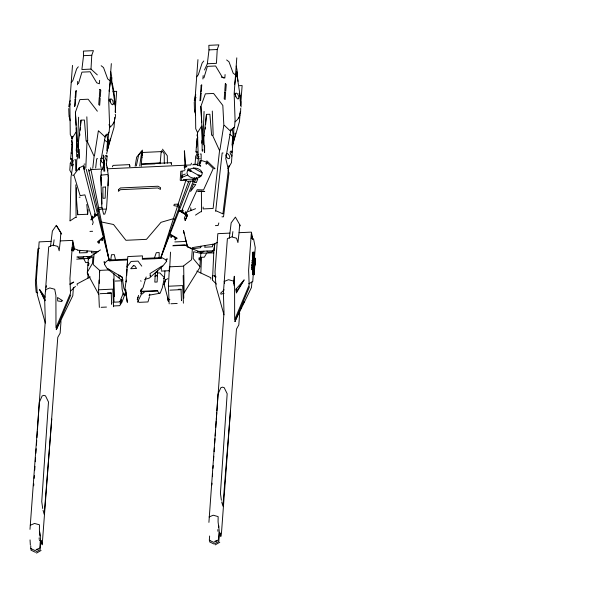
<?xml version="1.0" encoding="UTF-8"?>
<svg xmlns="http://www.w3.org/2000/svg" width="598" height="598" viewBox="0 0 598 598"><rect width="100%" height="100%" fill="white"/><g stroke="black" fill="none" stroke-linecap="round" stroke-linejoin="round"><path stroke-width="0.9" d="M182.3 176.634L182.203 177.3L182.061 175.378L185.298 174.018M218.771 527.294L218.771 525.717M253.432 261.483L253.5 263.277L253.432 261.483C250.644 261.393 253.328 265.998 252.192 260.422L254.389 260.369L254.255 257.91L253.111 257.962L253.066 258.56L254.21 258.508L254.539 259.973L254.255 257.91M253.829 256.43L253.926 254.853L253.978 257.76L252.834 257.813L252.535 255.697L253.679 255.645L253.978 257.76M189.312 169.309L191.181 170.639L190.336 171.334L188.041 170.355L187.72 169.279L188.587 168.681L189.312 169.309L193.61 168.038A7.617 5.076 4.2 0 1 202.131 172.77L202.124 174.1L201.137 175.879L198.842 174.9L198.005 175.595L199.874 176.926L201.137 175.879M252.64 259.36L252.528 260.848L252.491 258.717L252.52 261.296L252.662 260.265M79.175 149.373L79.115 158.321L78.293 143.423L81.029 120.168L84.408 120.011L86.119 141.001L87.039 140.956L94.095 156.34L92.765 168.285M204.643 145.389L204.598 152.55L203.776 137.652L206.489 114.39L209.876 114.24L211.61 135.223L212.499 135.185L219.556 150.569L213.112 208.47L203.156 208.926L203.141 207.065M115.638 112.723L115.227 105.913M241.099 106.952L240.859 101.488M208.911 522.368L224.003 312.44L223.398 292.871L227.382 238.647L231.665 236.898L236.554 238.228L237.929 242.556L239.073 232.689L251.011 232.144L251.414 232.166L252.767 239.17M85.783 168.18L87.039 140.956M40.141 535.987L39.573 531.54M70.041 220.722L70.975 177.075L72.874 165.489L71.947 136.464M239.641 224.489L239.073 232.689M254.89 265.026L254.755 263.12L254.778 265.766L254.8 263.86L254.853 264.989M68.748 108.522L68.957 114.674L70.16 120.729M234.289 285.627L234.311 276.261L233.654 282.316M76.409 170.437L76.791 159.457M161.303 266.633L161.303 270.169M251.803 265.916L252.947 265.863L253.066 267.553L251.922 267.605L251.803 265.916L251.848 265.318L253.163 265.258L253.29 264.077M72.074 136.359L72.007 138.168L70.272 134.52L69.839 101.436L72.485 65.406M252.408 259.674L252.431 260.541M253.552 259.622L253.574 260.489M77.65 141.39L78.615 117.208M203.111 135.619L204.075 111.437M88.011 273.51L87.928 278.175M252.057 264.488L252.02 265.31L252.177 263.733M253.163 265.235C253.477 258.964 253.313 271.156 253.298 264.114M157.58 273.017L157.416 276.164L156.661 275.267L155.525 275.319L155.129 276.269L155.293 273.122L155.682 272.284L156.818 272.232L157.58 273.017L159.816 272.92L164.413 277.644L162.357 287.66L160.129 293.237L148.984 295.21M99.358 307.394L98.588 289.791L99.104 280.081M169.174 303.844L168.404 286.233L169.443 266.828L183.676 266.17L184.154 293.102M90.993 69.099L91.771 55.285L93.43 50.651L83.376 51.107L83.541 55.666L81.889 69.517L90.993 69.099L97.332 74.9M126.462 280.096L126.365 281.92L125.991 281.411L127.568 259.966L109.292 260.81L86.284 169.421M126.716 275.521L127.068 269.115M127.165 267.284L127.568 259.966M207.349 63.747L209.001 49.896L208.837 45.336L218.89 44.872L217.231 49.514L216.454 63.328L207.349 63.747L204.516 69.966M157.595 272.651L157.7 270.834M194.245 102.116L194.425 108.903L195.621 114.958M110.301 138.886L107.565 148.962L107.849 144.297M107.954 142.436L108.574 132.18M235.769 133.115L233.026 143.191L233.975 127.344M253.328 264.279L253.32 265.721L253.477 264.518M201.519 257.297L200.823 272.987M210.802 279.072L210.885 277.741L196.847 271.103M253.784 260.466L253.634 258.665L253.634 261.236L253.784 260.466L254.942 260.466L254.972 259.412L255.114 261.917L254.912 260.279L253.186 260.25M254.03 264.705L253.963 262.799L254.083 266.11L252.947 266.162L252.991 265.265L253.275 267.328L253.305 266.902M108.268 176.148L107.999 185.761M108.537 177.479L106.511 208.709L104.792 214.136L103.596 214.189L102.056 207.626L98.633 207.783L98.102 211.378M181.598 179.706L182.121 171.633M33.675 485.8L33.802 483.946M34.176 478.385L34.37 475.604M34.744 470.043L34.99 466.335M35.304 461.701L35.559 457.993M35.873 453.366L36.186 448.732M36.433 445.024L36.747 440.39M36.934 437.609L37.375 431.121M37.502 429.267L39.319 402.394L42.092 396.003L43.684 395.353L45.5 395.861L48.49 401.983L41.74 501.595L42.712 508.509M77.463 154.336L77.292 158.971M77.591 152.483L78.338 141.36M202.737 151.339L202.864 149.485M203.178 144.851L203.798 135.582L204.479 135.552M211.856 485.008L211.984 483.154M212.425 476.666L212.611 473.885M212.985 468.331L213.172 465.55M213.546 459.989L213.8 456.281M214.114 451.647L214.361 447.939M214.675 443.305L214.988 438.67M215.175 435.89L215.557 430.328M215.743 427.548L216.184 421.059M216.304 419.213L216.745 412.725M216.872 410.871L218.001 394.187L220.774 387.796L222.366 387.145L224.183 387.624L227.173 393.753L220.423 493.357L221.395 500.272M29.99 529.357L45.321 320.663L44.715 301.086L48.7 246.869L52.983 245.113L57.871 246.443L59.187 250.779L60.271 240.912L72.732 240.389L74.421 249.142M30.819 545.907L30.633 548.456L35.05 550.564L39.804 548.037L40.492 538.701L39.401 530.164L39.461 524.812L34.572 523.452L30.296 525.238M31.081 548.448L30.961 550.145L35.372 552.253L40.133 549.726L40.814 540.39L39.431 540.45M72.313 144.873L71.678 144.402L72.126 143.879L70.609 158.993A2.855 0.934 -67.8 0 1 71.827 159.502A2.855 0.934 -67.8 0 1 70.295 163.239L69.787 170.131L71.865 173.973M40.814 540.39L42.211 544.785L57.782 337.317L60.136 333.146L60.974 321.731L60.637 319.975M77.441 84.774L77.695 81.343M76.223 150.868L76.566 146.248M73.405 287.481L72.807 295.681L56.302 329.625L56.952 326.986M99.627 80.334L99.373 83.765L96.749 82.793L90.148 71.76L81.926 72.141L78.473 83.63M100.449 249.904L88.407 257.798L87.278 273.129L98.79 294.5M94.05 254.03L93.273 264.615L99.627 270.378L109.412 269.93M111.333 63.62L108.679 99.649L109.621 125.864L109.12 132.734L105.196 136.643M111.378 79.385L111.617 76.066L110.802 71.842M111.669 80.924L111.916 77.605M107.431 142.249L106.803 150.831L107.438 151.301L108.066 142.728L106.833 134.079M107.371 146.674L107.558 144.103M106.377 165.721L107.087 155.988A2.855 1.54 59.2 0 0 104.964 156.654A2.855 1.54 59.2 0 0 106.78 160.242M114.749 117.477L114.016 127.359L107.393 149.956M115.145 112.088L116.662 91.33L112.97 91.501M125.789 289.783L127.367 302.64M141.218 166.319L142.406 150.076L136.628 157.184L135.163 166.251M142.152 155.772L142.279 151.795M141.562 288.849L141.121 294.859L137.488 302.177M164.487 277.3L164.951 270.946M170.512 252.147L169.526 271.47M197.945 59.636L195.299 95.665L195.733 128.749L197.467 132.397L198.334 159.718L197.46 165.063M195.075 164.368L195.681 156.153A2.855 0.934 -67.8 0 0 197.213 152.408A2.855 0.934 -67.8 0 0 195.995 151.899L196.966 138.639L197.407 138.116L196.779 146.689L196.338 147.213M202.901 79.003L203.156 75.572M201.825 143.243L202.027 140.478M225.087 74.563L224.841 77.994L222.209 77.022L215.609 65.989L207.386 66.371L203.933 77.86M236.793 57.849L234.147 93.879L235.081 120.093L234.58 126.955L230.656 130.872M236.21 76.604L237.077 70.295L236.262 66.072M237.376 71.835L237.129 75.154L238.079 81.313M232.719 136.486L232.084 145.067L232.719 145.538L231.463 162.693L227.89 168.763M232.345 145.202L232.532 142.63M240.187 101.159L240.232 98.625A10.226 1.346 87.4 0 0 240.075 97.556M240.209 111.706L239.477 121.588L232.345 145.919M240.665 105.412L242.13 85.559L239.35 85.686M209.629 535.995L209.315 540.241L213.733 542.349L218.487 539.815L219.174 530.471L218.083 521.942L218.143 516.597L213.254 515.229L209.053 516.949M209.763 540.226L209.644 541.923L214.054 544.03L218.816 541.504L219.496 532.153L220.894 536.563L221.432 533.678L236.464 329.102L238.819 324.923L239.656 313.516L239.32 311.752M233.825 283.22L233.855 280.447M251.691 267.5L251.646 268.091L252.79 268.039L252.827 267.448L251.922 267.605M252.192 260.422L252.154 260.833L253.298 260.78L253.477 263.748L253.604 262.365L254.763 262.29L255.002 263.524L254.898 261.229L253.754 261.281M252.535 255.697L252.506 256.101L253.679 255.645M252.76 254.412L253.903 254.359L254.255 255.593L254.06 252.169L252.917 252.221L253.111 255.645L252.79 253.971L254.157 254.165L252.79 253.971M253.014 254.217L252.917 252.221M251.982 267.777L251.96 269.72L253.133 269.272M251.96 269.72L251.99 269.324M252.52 262.133C252.797 265.706 251.018 261.02 253.403 261.311M252.834 257.813L252.917 256.826M252.79 267.112L252.827 266.588L254.03 266.85L252.827 266.588M253.298 260.78L253.328 260.369L253.604 262.365M251.893 281.994L251.489 287.459L234.984 321.403L235.634 318.771M253.903 254.359L253.933 253.918M254.157 254.165L254.06 252.169M252.782 272.023L252.991 274.744L252.782 272.008L253.926 271.97L254.165 274.729L253.926 271.955M253.059 272.09L252.947 270.827L253.118 273.578L252.924 270.326L253.32 270.872M253.283 274.19L252.745 281.546L248.723 283.826M254.389 260.369L254.367 262.313L253.223 262.365M254.434 258.568L255.241 247.542L253.582 238.923L251.153 238.258M253.971 266.536L253.933 267.059M254.083 266.11L253.948 263.292L253.866 263.875M253.111 262.799L254.247 262.746L254.21 263.262M253.343 270.602L254.479 270.543L254.18 268.427L253.044 268.48M254.314 266.626L254.344 266.215L253.201 266.267L253.171 266.678L254.314 266.626L254.643 268.33L254.569 265.467L254.755 266.835L254.344 266.215M252.887 270.857L254.277 271.044L254.262 273.525L254.068 270.274L252.64 270.266L252.55 269.19M254.18 268.427L254.374 269.429L254.382 267.441L253.238 267.493M254.763 262.29L254.793 261.887L253.649 261.939M254.479 270.543L254.382 267.441M51.779 419.063L44.2 514.362L43.034 510.191M111.677 303.806L111.639 304.24L111.221 292.758L107.543 292.93M181.493 300.256L181.456 300.689L181.037 289.208L178.279 289.335M230.462 410.833L222.882 506.132L221.716 501.961M149.672 294.134L149.522 295.98L149.605 295.442M205.256 129.108L205.406 127.269M205.637 124.511L206.489 114.39M79.698 135.798L79.855 133.959M80.169 130.282L80.401 127.523M80.558 125.685L81.029 120.168M253.567 267.911L253.649 267.388L253.657 268.951L253.537 268.338M160.107 163.792L161.183 151.705M252.692 255.219L252.894 256.258M253.836 255.167L253.799 256.25M161.677 152.281L161.849 150.427L164.233 153.738L164.308 163.658M236.442 292.848L236.083 289.058L244.074 279.991L236.442 292.848L236.083 289.058M254.86 261.012L254.83 262.066L253.687 262.118M107.565 148.962L107.767 147.138M108.358 141.681L108.552 139.865M233.026 143.191L233.325 140.463M233.915 134.999L234.11 133.182M46.181 287.414L46.367 285.739M76.409 187.765L76.454 198.708L77.695 214.697L87.652 214.241L88.16 209.644M95.665 167.978L96.682 158.784L97.601 158.739M215.706 210.915L222.15 153.013L223.061 152.968M50.501 246.451L52.362 231.105L56.302 225.349L60.839 232.712L60.271 240.912M229.296 238.221L231.157 222.875L235.395 217.111L240.448 225.894M222.927 213.688L228.421 169.832L225.752 158.455L230.963 129.146M53.334 245.8L54.097 239.828M232.241 236.726L232.891 231.598M125.991 281.411L125.064 288.453L127.187 301.721M110.667 260.743L111.46 254.748L114.308 254.621L115.691 260.511M213.935 250.614L214.832 243.917L192.227 247.639L191.921 248.835L200.397 247.774L200.726 246.241L200.995 247.019M139.745 165.915L141.741 151.354L138.624 155.144L136.329 165.923M91.591 251.257L91.382 252.79L96.45 252.954M253.963 257.133L253.873 255.413M109.075 91.158L111.079 77.845L111.968 82.464M234.67 84.497L236.539 72.074L240.426 97.93L240.03 95.157M149.672 294.971L149.754 294.425M94.454 155.779L98.378 130.745M219.915 150.008L223.839 124.975L222.822 105.442L213.591 93.438L205.368 93.819L200.883 106.451L202.67 141.487M41.262 541.788L41.404 540.951L41.987 544.075M105.502 134.916L100.292 164.226L101.114 167.724M106.691 153.88L107.02 152.049M107.505 149.306L108.335 144.649M229.064 165.504L228.122 170.774L229.019 172.912L223.517 216.768L221.993 216.835M232.316 147.198L233.796 138.878M141.053 289.417L140.523 291.779L143.124 287.384L146.166 276.986M252.73 255.466L252.887 256.116M220.019 533.797L220.184 533.08L220.707 535.957M70.213 103.835C67.873 111.684 69.084 102.408 70.295 100.688M138.026 297.199L137.271 299.792L138.579 295.352M149.41 297.027L147.975 301.938L138.833 302.364L137.944 300.727M218.831 222.949L218.076 225.513L215.407 225.633M164.031 284.588L165.452 279.849M164.129 284.439L165.511 279.909M92.458 224.661L93.183 222.336L92.174 219.003M186.157 179.497L160.541 258.448L190.71 180.925L192.309 181.426M191.442 163.202L190.867 164.958L107.416 168.8M113.799 122.597L114.465 120.833M239.26 116.827L239.925 115.063M77.209 147.258L75.423 112.222L79.908 99.589L88.13 99.216L97.362 111.213M154.142 258.747L156.295 252.685L159.15 252.558L159.165 258.515M160.84 257.633L188.826 181.015L190.396 181.515M124.922 294.209L122.007 302.095L119.72 305.675L113.717 305.952M195.957 97.302C193.311 106.294 194.357 97.235 195.823 94.835M205.316 245.479L204.636 247.243L212.477 246.772L212.873 244.238L213.09 245.031M186.651 215.086L187.57 215.041L180.08 210.541L179.863 211.087L178.952 211.131M181.53 211.415L193.221 181.388M199.343 165.653L201.354 160.481L206.497 162.043L213.262 168.516L203.552 189.932L197.191 189.708L186.113 214.166M196.428 177.748L197.781 178.892L196.308 182.682L193.109 181.68M206.497 162.043L205.839 163.732L206.512 164.248L207.147 162.663M194.612 182.016L195.8 178.981L194.432 177.845M104.418 163.673L101.107 171.454L101.256 175.281M119.869 301.631L123.323 293.095M56.302 329.625L70.811 294.911M234.984 321.403L249.493 286.689M114.465 120.086C115.063 118.77 116.057 114.27 115.122 114.3M112.402 166.82L113.044 165.392L129.497 164.629L129.901 166.715M185.163 220.4L187.331 215.572L179.886 211.087L187.331 215.572L185.163 220.4L184.326 218.143L185.888 214.697M191.158 209.876L190.829 210.578L190.762 207.812M111.923 125.431L113.448 123.33M237.384 119.66L238.908 117.552M113.239 123.779L113.994 122.179M238.699 118.008L239.454 116.408M243.222 303.844L244.126 301.975L243.64 302.588M124.436 294.567L125.423 292.579M127.068 266.82L131.074 261.438L138.011 261.117L141.756 266.14M242.459 305.354L242.467 304.853M206.751 253.074L204.352 257.162L200.098 257.364M87.353 272.097L92.443 263.441L92.937 256.714L88.325 258.897M75.998 132.113L72.014 138.512M240.904 308.321L240.658 308.732L240.957 308.299M184.177 292.758L199.799 267.605L200.928 252.281L187.548 246.907L185.156 238.011M197.475 132.741L201.406 126.432M236.569 291.428L244.074 279.991M95.553 215.37L83.107 165.915L79.205 167.896L73.875 174.93L80.132 195.613L84.879 194.873L92.017 218.494M83.772 256.714L82.83 257.917L78.943 258.097L77.934 256.983M166.633 261.274L162.918 265.953L149.463 278.025L144.611 279.52M78.308 66.782L76.679 68.792L72.851 80.551L71.222 82.561M203.769 61.011L202.139 63.022L198.312 74.78L196.682 76.791M232.906 137.48L233.355 136.964L232.293 128.301M232.278 146.062L232.719 145.538M163.486 278.743L164.413 277.644M188.041 170.355L187.57 170.879A7.617 5.076 4.2 0 0 189.947 176.956A7.617 5.076 4.2 0 0 199.209 177.344L199.874 176.926M212.821 250.779L211.677 251.99L207.79 252.169L206.975 251.048M203.918 251.19L202.894 252.199L200.151 252.326M70.497 291.211L75.4 286.427M109.673 127.613L111.437 125.924M235.134 121.843L236.898 120.153M224.19 289.843L220.729 293.08L220.946 294.186L224.078 293.304M90.896 219.488L96.674 214.383L97.594 214.338M91.046 219.997L96.809 214.914L97.728 214.869M97.646 241.816L102.527 237.615L103.439 237.57M144.178 292.31L142.115 294.029L140.769 293.282M104.732 262.911L108.171 260.055L127.628 259.158L127.808 256.564L142.481 255.884L142.309 258.478L161.789 257.589L166.266 260.078M103.783 262.096L104.344 261.632L104.882 263.419L104.321 263.882M100.658 222.68L101.488 221.993L113.523 224.504L125.916 240.291L146.48 239.342L161.004 222.321L173.442 218.689L174.848 219.264M183.698 265.804L191.562 259.756L192.339 249.164L185.208 245.232L172.755 245.808M88.945 170.968L90.948 169.555L102.856 169.01M70.033 220.894L75.154 217.545L76.148 217.5M195.494 215.116L200.614 211.774L201.608 211.729M162.32 265.878L150.001 273.563L150.524 276.306L149.919 275.85M69.973 284.603L73.733 282.069L69.996 283.803M215.213 544.89L219.765 542.229M36.515 553.113L41.083 550.444M185.686 166.849L185.044 166.902M165.422 279.954L167.799 278.653M240.732 108.238L240.598 112.11L239.492 114.689M90.291 276.926L77.135 283.893L77.269 285.209M217.276 242.437L214.787 243.67L213.875 250.3L212.522 279.842M72.022 248.805L72.59 248.708A1.331 0.643 19 0 1 73.397 248.91L74.032 249.545L73.39 249.74A1.331 0.643 19 0 1 72.582 249.53L71.947 249.015M88.407 257.798L90.081 257.058M182.203 177.3L187.361 175.147M39.595 248.14L37.883 248.843L35.387 282.847L36.164 292.295L37.644 292.885M188.295 211.58L195.576 208.702M169.406 231.12L170.669 230.716M99.014 209.696L102.086 208.911M109.105 260.01L88.571 169.316M76.708 259.166L88.885 258.411M36.426 549.323L38.1 549.241M83.541 55.666L91.771 55.285M209.001 49.896L217.231 49.514M238.879 93.34L239.536 93.31M114.308 103.731L114.966 103.701A176.746 129.684 -10.9 0 0 112.402 84.191M142.234 152.483L161.423 151.6M74.75 159.793L75.662 159.748L75.744 170.893M200.21 154.022L201.122 153.978L201.167 159.554M84.034 164.144L84.946 164.099M199.306 158.836L200.218 158.799M141.397 163.807L160.593 162.925M154.703 163.471L171.155 162.716L171.432 164.099M141.352 164.487L155.061 163.859M194.888 164.42L197.176 164.315M186.905 166.722L184.169 166.849L185.059 169.892M72.537 175.229L73.449 175.192M214.129 168.718L215.041 168.673L206.826 160.802M184.528 170.684L180.775 171.282L180.2 180.185L180.858 180.581L185.881 180.349L188.527 181.837M107.476 174.549L100.726 175.154L101.847 207.73M107.513 175.887L108.425 175.842L107.035 167.089M183.182 179.557L197.781 178.892M79.183 197.191L80.095 197.153M102.265 209.233L105.831 209.068M179.168 210.586L180.08 210.541M215.609 211.087L216.603 211.042L222.912 213.86M89.947 231.404L92.615 231.284M169.854 234.521L170.789 234.476L177.113 238.161M103.574 238.101L102.662 238.146L97.803 242.325L98.715 242.287M169.638 235.066L170.572 235.021L176.873 238.692M51.084 241.338L39.147 241.884L36.336 280.126L37.315 294.754L45.306 323.055M229.886 233.115L217.829 233.669L215.018 271.903L215.998 286.532L223.988 314.832M174.81 241.936L185.492 241.443M72.052 247.333L73.823 247.251L72.62 241.898L69.944 278.406L70.489 293.222L55.98 327.936L55.906 295.412L54.724 289.26L49.843 287.93L45.553 289.679L45.799 290.957M173.667 245.427L185.238 244.896M76.828 257.035L91.322 256.37M197.639 251.474L213.927 250.726M89.573 257.409L87.749 257.491L86.837 256.572M252.887 252.648L254.03 252.595M142.257 259.293L161.475 258.403M253.051 254.696L254.187 254.643M88.541 262.492L85.708 262.619L83.772 258.725M252.588 259.024L253.731 258.971M253.739 260.743L254.883 260.691M254.165 260.945L255.309 260.892L255.099 258.172L255.309 260.892L253.716 261.064M251.982 265.101L253.118 265.049M161.333 271.081L169.555 270.7M253.201 268.001L254.344 267.949M253.014 268.891L254.15 268.838M252.745 272.509L253.888 272.456M253.163 274.669L254.307 274.617M115.175 281.075L122.029 280.761M168.404 286.233L182.644 285.582L183.407 303.186M98.588 289.791L112.82 289.133L113.59 306.744M140.403 291.346L157.767 290.546M169.967 290.15L181 289.641M100.15 293.7L111.183 293.192M140.964 291.861L157.409 291.106L159.165 292.968M112.955 302.229L119.839 301.915M168.15 299.695L169.869 299.613M170.953 303.762L177.18 303.47M101.137 307.312L106.474 307.066M215.108 541.1L216.782 541.033M200.793 253.253L213.8 252.857M198.379 191.188L204.74 191.42L197.46 191.233M77.733 250.218L98.094 251.743M126.268 295.128L123.569 294.919L122.142 289.507L121.529 279.281M177.471 206.25L173.891 205.645L174.257 204.299L178.167 204.12L179.034 207.82M195.875 164.345L197.789 164.771M196.054 164.547L200.786 166.057L199.508 165.504M200.846 253.38L193.655 251.736L193.161 258.471L199.874 266.581M123.136 279.954L120.512 279.356L107.102 268.524L104.396 264.137M221.297 77.06L223.921 78.032M72.194 247.908L77.688 249.979M103.148 233.654L103.895 233.968M215.93 276.62L213.77 275.626L215.893 277.27M193.61 168.038L202.131 172.77M188.564 169.772L200.614 176.462M167.597 259.158L166.864 258.755L166.027 260.608L166.752 261.012M107.461 268.39L122.164 277.158L122.336 278.077M229.826 134.341L233.355 136.964M104.538 140.104L108.066 142.728M71.05 152.976L71.685 153.447M226.62 59.957L228.989 61.788L233.16 73.173L235.53 75.004M101.159 65.728L103.529 67.559L107.7 78.943L110.069 80.775M230.596 131.216L224.243 125.296M98.864 131.149L105.136 136.987M216.312 284.05L212.499 280.118L212.402 275.835M140.679 280.739L141.053 281.247M44.962 300.816L39.513 289.402L45.104 297.116M254.068 270.274L254.322 271.111M162.514 149.156L167.291 155.772L167.403 163.134M56.302 225.349L61.654 234.124M39.513 289.402L45.254 300.233M125.834 292.452L123.868 288.266L122.164 277.158L118.74 274.998L119.271 277.756M87.42 251.713L87.084 250.921L87.159 252.648L79.347 252.894L79.661 250.368L79.983 251.153M239.432 94.753L239.551 95.089A10.226 1.346 87.4 0 1 239.91 96.599M113.964 100.524L114.083 100.86A10.226 1.346 87.4 0 1 114.45 102.37M196.921 134.901L197.714 137.577M71.461 140.672L72.253 143.348M164.106 284.342L168.143 299.411M78.697 168.569L79.093 170.109L79.624 169.54L79.205 167.896M187.548 246.907L183.519 230.574L184.132 233.758M106.25 163.59L107.887 170.789M90.604 167.844L109.292 260.81M252.371 239.237L251.302 233.683L248.619 270.191L249.172 285.007L234.655 319.713L234.588 287.197L233.407 281.038L228.526 279.707L224.235 281.456L224.571 283.22M254.658 258.284L254.561 258.493M254.367 262.313L254.21 258.508M253.836 264.234L253.963 264.884M253.104 269.668L252.999 265.923M195 164.921L194.881 164.301L193.782 164.308L192.93 164.39L193.049 165.011M171.155 162.716L171.462 164.315M141.905 156.945L142.025 157.558M167.821 299.097L167.941 299.718M129.497 164.629L129.803 166.237M120.953 301.257L121.073 301.87M194.597 110.256L194.941 112.222M69.136 116.027L69.48 118M235.32 93.789L235.425 94.424A3.229 0.426 87.4 0 1 235.59 96.854M112.095 83.391L112.491 86.157M114.569 100.927L114.966 103.701L111.079 77.845M114.853 105.143L114.764 104.396A10.226 1.346 87.4 0 0 114.614 103.327M101.383 185.141L100.995 176.485M184.446 150.928L185.866 166.879M103.334 155.174L104.762 171.125L103.85 171.2L103.245 155.181M254.09 270.774L254.202 272.038M86.8 204.471L87.652 214.241M30.349 545.025L30.05 539.904M200.883 106.451L201.713 122.261M75.423 112.222L76.103 125.244M76.252 128.032L76.708 156.594M217.836 529.604L217.896 531.263M39.154 537.826L39.221 539.486M184.356 150.935L184.954 166.954M212.297 111.056L213.187 135.155M86.837 116.827L87.719 140.926M183.182 275.506L183.78 298.148M113.358 279.057L113.964 301.698M99.231 283.43L99.627 270.378L99.657 272.24M101.264 177.808L101.361 181.478M101.675 193.251L101.959 204.03M113.926 273.443L114.33 296.66M201.907 125.984L202.169 150.823M201.391 191.128L201.541 211.565M77.665 210.982L77.695 214.697M75.841 184.827L76.081 217.336M195.995 151.899A2.855 1.54 59.2 0 1 196.495 152.348M231.62 156.153A2.855 0.934 -67.8 0 0 231.972 155.809A2.855 1.54 59.2 0 1 230.155 152.221A2.855 1.54 59.2 0 1 232.278 151.556A2.855 0.934 -67.8 0 0 231.576 152.647M73.285 164.398A2.863 0.934 -67.8 0 1 71.424 164.996A2.863 0.934 -67.8 0 1 73.39 160.698M109.24 100.501A3.229 0.426 87.4 0 1 109.27 99.806M109.748 99.081A3.229 0.426 87.4 0 1 109.86 99.56L109.965 100.195A3.229 0.426 87.4 0 1 110.099 101.787M234.73 94.035A3.229 0.426 87.4 0 1 234.872 93.124M226.433 153.581A2.863 1.547 59.2 0 1 229.527 156.153A2.863 1.547 59.2 0 1 228.272 158.575A2.863 1.547 59.2 0 1 225.82 154.755M106.429 160.585A2.855 0.934 -67.8 0 1 106.115 160.765M106.728 156.482A2.855 0.934 -67.8 0 1 107.087 155.988M70.811 163.546A2.855 1.54 59.2 0 1 70.295 163.239M70.609 158.993A2.855 1.54 59.2 0 1 71.11 159.442M101.241 158.022A2.863 1.547 59.2 0 1 104.254 160.361A2.863 1.547 59.2 0 1 103.402 163.097A2.863 1.547 59.2 0 1 100.688 159.808M100.711 158.664A2.863 1.547 59.2 0 1 100.92 158.261M110.428 126.043A16.153 2.13 87.4 0 1 109 124.571M198.992 156.646A2.863 0.934 -67.8 0 1 196.892 158.537A2.863 0.934 -67.8 0 1 198.065 154.374M193.341 179.228A0.927 0.68 -10.9 0 1 194.073 180.148A0.927 0.68 -10.9 0 1 192.586 180.447A0.927 0.68 -10.9 0 1 192.877 179.325M71.805 250.099L72.44 250.734A1.331 0.643 19 0 0 73.248 250.936L73.89 250.741L73.255 250.106A1.331 0.643 19 0 0 72.455 249.904L71.805 250.099M253.754 267.799L253.784 270.214L253.657 266.88L253.754 267.799M105.502 187.032L105.158 198.192L103.006 198.297L102.863 187.152L105.502 187.032M155.114 276.642L154.83 282.114L157.117 282.009L157.394 276.538L156.646 275.633L155.502 275.685L155.114 276.642M118.501 189.596L118.389 191.33L120.377 189.686L157.85 187.966L160.436 189.402L160.548 187.66L157.962 186.225L120.49 187.951L118.501 189.596M75.049 99.627L74.548 106.489L75.184 105.697L75.692 98.834L75.049 99.627M75.662 91.322L75.154 98.184L75.797 97.392L76.305 90.53L75.662 91.322M99.246 97.751L98.737 104.613L99.672 105.33L100.18 98.468L99.246 97.751M99.851 89.446L99.35 96.308L100.285 97.033L100.785 90.171L99.851 89.446M88.825 263.344L88.676 265.34L87.988 265.228L88.825 263.344M200.509 93.856L200.009 100.718L200.651 99.926L201.152 93.064L200.509 93.856M201.122 85.551L200.614 92.413L201.257 91.621L201.765 84.759L201.122 85.551M199.149 257.932L199.007 259.921L200.166 259.726L199.149 257.932M224.706 91.98L224.198 98.842L225.132 99.56L225.64 92.697L224.706 91.98M225.319 83.675L224.811 90.537L225.745 91.262L226.246 84.393L225.319 83.675M113.343 103.962C112.237 106.982 109.255 100.778 109.897 99.231C112.103 97.496 113.471 102.213 113.343 103.962M238.804 98.192C237.772 101.204 235.149 95.441 235.261 94.006C236.718 90.874 239.275 96.383 238.804 98.192M62.11 300.375L61.826 301.512L57.7 300.958L57.543 297.512L62.11 300.375M120.527 302.11L120.191 303.777L121.708 299.725L120.527 302.11M193.401 184.057L190.56 191.457L195.77 184.588L193.401 184.057M200.225 160.518L198.902 163.904L199.455 164.211L200.779 160.832L200.225 160.518M171.088 235.993L170.662 237.085L171.387 237.503L171.813 236.412L171.088 235.993M182.532 209.995L182.106 211.087L182.831 211.52L183.257 210.429L182.532 209.995M175.177 238.37L174.758 239.462L175.423 239.85L175.909 238.796L175.177 238.37M185.739 211.924L185.26 212.985L185.985 213.419L186.464 212.365L185.739 211.924M133.324 265.774L130.723 268.719L136.568 268.45L134.662 265.714L133.324 265.774M92.398 216.222L91.838 216.715L92.144 217.739L92.705 217.246L92.398 216.222M94.873 214.024L94.32 214.518L94.581 215.579L95.142 215.086L94.873 214.024M99.074 241.876L98.513 242.354L98.827 243.379L99.343 242.93L99.074 241.876M102.236 239.155L101.675 239.641L101.937 240.702L102.497 240.217L102.236 239.155M83.952 165.87L83.526 166.222L84.348 169.511L84.781 169.159L83.952 165.87M168.449 301.556L167.41 297.625L168.449 301.556"/></g></svg>
